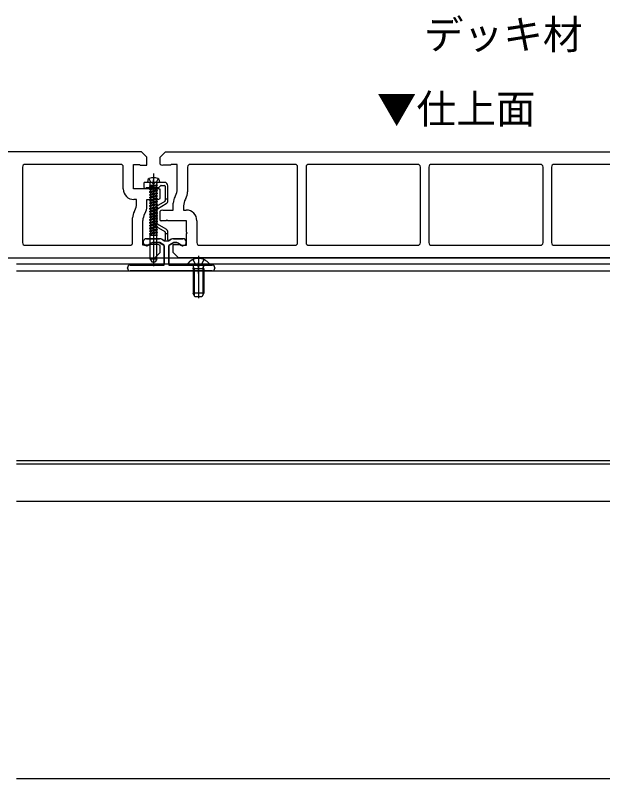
# Model space of a CAD drawing. Units: millimetres, scale not verified. Extents: x -875 to 875, y -1304 to 1296.
# Drawn here: x -159.7 to 65, y -170.1 to 118.6 of the extents above; entities that cross this region are included whole.
import ezdxf
from ezdxf.enums import TextEntityAlignment as Align

# ---------------------------------------------------------------- set-up
doc = ezdxf.new("R2010")
doc.units = ezdxf.units.MM
doc.header["$LTSCALE"] = 8
for name, color, linetype in [('0-1_USER1', 3, 'Continuous'), ('0-2_YKK_11', 7, 'Continuous'), ('0-3_YKK_12', 2, 'Continuous'), ('0-4_YKK_13', 4, 'Continuous'), ('0-7_YSS_K', 3, 'Continuous')]:
    doc.layers.add(name, color=color, linetype=linetype)
doc.styles.add('ＭＳ ゴシック', font='')
doc.styles.get('ＭＳ ゴシック').set_extended_font_data('MS Gothic')

msp = doc.modelspace()

# ---------------------------------------------------------------- linework, layer by layer
at = {"layer": '0-2_YKK_11'}
for p, q in [((-157, 61.186), (-157, 32.586)), ((-119.9, 62.186), (-156, 62.186)), ((-118.9, 52.886), (-118.9, 61.186)), ((-94.6, 61.186), (-94.6, 51.778)), ((-54, 62.186), (-93.6, 62.186)), ((-53, 32.586), (-53, 61.186)), ((-49.8, 61.186), (-49.8, 32.586)), ((-7.6, 62.186), (-48.8, 62.186)), ((-6.6, 32.586), (-6.6, 61.186)), ((-3.4, 61.186), (-3.4, 32.586)), ((38.8, 62.186), (-2.4, 62.186)), ((39.8, 32.586), (39.8, 61.186)), ((43, 61.186), (43, 32.586)), ((65, 62.186), (44, 62.186)), ((-105, 49.268), (-105, 52.752)), ((-99.331, 50.046), (-99.17, 50.323)), ((-95.27, 49.278), (-95.431, 49.001)), ((-114.731, 44.493), (-114.57, 44.77)), ((-110.831, 43.448), (-110.67, 43.725)), ((-105, 41.02), (-105, 44.504)), ((-115.4, 32.586), (-115.4, 41.993)), ((-91.1, 40.886), (-91.1, 32.586)), ((-156, 31.586), (-116.4, 31.586)), ((-90.1, 31.586), (-54, 31.586)), ((-48.8, 31.586), (-7.6, 31.586)), ((-2.4, 31.586), (38.8, 31.586)), ((44, 31.586), (65, 31.586))]:
    msp.add_line(p, q, dxfattribs=at)
for points in [[(-112, 66.886), (-303, 66.886), (-305, 64.886), (-305, 62.268)], [(-105.5, 52.886), (-107.2, 52.886), (-107.5, 52.586), (-107.8, 52.886), (-115, 52.886), (-115, 62.186), (-112.8, 62.186), (-112.5, 61.886), (-110, 61.886), (-110, 64.886), (-112, 66.886)], [(-105, 62.268), (-105, 64.886), (-103, 66.886), (65, 66.886)], [(-98.5, 52.823), (-98.5, 62.186), (-100.7, 62.186), (-101, 61.886), (-104, 61.886)], [(-113.9, 47.27), (-113.9, 48.886), (-114.9, 48.886)], [(-110, 46.225), (-110, 48.886), (-106, 48.886)], [(-104, 44.886), (-100, 44.886), (-100, 47.546)], [(-96.1, 46.501), (-96.1, 44.886), (-95.1, 44.886)], [(-304.5, 40.886), (-302.8, 40.886), (-302.5, 41.186), (-302.2, 40.886), (-295, 40.886), (-295, 36.536), (-294.7, 36.236), (-295, 35.936), (-295, 31.586), (-297.2, 31.586), (-297.5, 31.886), (-300, 31.886), (-300, 28.886), (-298, 26.886), (-107, 26.886), (-105, 28.886), (-105, 31.504)], [(-106, 31.886), (-109, 31.886), (-109.3, 31.586), (-111.5, 31.586), (-111.5, 40.948)], [(65, 26.886), (-98, 26.886), (-100, 28.886), (-100, 31.886), (-97.5, 31.886), (-97.2, 31.586), (-95, 31.586), (-95, 35.936), (-94.7, 36.236), (-95, 36.536), (-95, 40.886), (-102.2, 40.886), (-102.5, 41.186), (-102.8, 40.886), (-104.5, 40.886)]]:
    msp.add_lwpolyline(points, dxfattribs=at)
for centre, radius, start, end in [((-156, 61.186), 1, 90.00001, 179.99999), ((-119.9, 61.186), 1, 0.00001, 89.99999), ((-104, 63.386), 1.5, 228.18969, 270), ((-93.6, 61.186), 1, 90, 180), ((-54, 61.186), 1, 0, 90), ((-48.8, 61.186), 1, 90, 180), ((-7.6, 61.186), 1, 0, 90), ((-2.4, 61.186), 1, 90, 180), ((38.8, 61.186), 1, 0, 90), ((44, 61.186), 1, 90, 180), ((-114.9, 52.886), 4, 180.00001, 269.99999), ((-105.5, 51.886), 1, 59.99995, 89.99996), ((-103.5, 52.823), 5, 330, 360), ((-106, 50.386), 1.5, 269.99999, 311.81032), ((-95, 47.546), 5, 150, 180), ((-99.6, 51.778), 5, 330, 360), ((-118.9, 47.27), 5, 329.99999, 0.00001), ((-115, 46.225), 5, 329.99999, 0.00001), ((-91.1, 46.501), 5, 150, 180), ((-110.4, 41.993), 5, 149.99999, 180.00001), ((-106.5, 40.948), 5, 149.99999, 180.00001), ((-104, 43.386), 1.5, 90, 131.81031), ((-95.1, 40.886), 4, 0, 90), ((-104.5, 41.886), 1, 240, 270), ((-156, 32.586), 1, 180.00001, 269.99999), ((-116.4, 32.586), 1, 270.00001, 359.99999), ((-106, 30.386), 1.5, 48.18968, 90.00001), ((-90.1, 32.586), 1, 180, 270), ((-54, 32.586), 1, 270, 0), ((-48.8, 32.586), 1, 180, 270), ((-7.6, 32.586), 1, 270, 0), ((-2.4, 32.586), 1, 180, 270), ((38.8, 32.586), 1, 270, 0), ((44, 32.586), 1, 180, 270)]:
    msp.add_arc(centre, radius, start, end, dxfattribs=at)
at = {"layer": '0-3_YKK_12'}
for p, q in [((-159.295, 26.886), (65, 26.886)), ((-159.295, 24.586), (65, 24.586)), ((-159.295, 21.886), (65, 21.886)), ((65, -49.914), (-159.295, -49.914)), ((65, -51.114), (-159.295, -51.114)), ((-159.295, -65.114), (65, -65.114))]:
    msp.add_line(p, q, dxfattribs=at)
at = {"layer": '0-4_YKK_13'}
for p, q in [((-107.5, 58.788), (-107.5, 23.705)), ((-111.15, 55.086), (-111.15, 53.586)), ((-108.171, 55.386), (-110.85, 55.386)), ((-109.682, 56.168), (-109.75, 55.386)), ((-105.25, 55.386), (-109.75, 55.386)), ((-108.73, 54.326), (-108.73, 54.986)), ((-107.5, 52.386), (-107.5, 56.386)), ((-103.35, 55.386), (-106.83, 55.386)), ((-106.27, 54.326), (-106.27, 54.986)), ((-105.319, 56.168), (-105.25, 55.386)), ((-105.25, 55.386), (-105.25, 55.43)), ((-110.026, 53.386), (-105.625, 53.386)), ((-106.002, 54.326), (-109, 53.901)), ((-106.002, 54.326), (-109, 53.801)), ((-109, 53.901), (-108.65, 54.103)), ((-109, 53.901), (-109, 53.801)), ((-109, 53.801), (-108.65, 53.598)), ((-106, 53.372), (-109, 52.843)), ((-106, 53.272), (-109, 52.743)), ((-109, 52.843), (-108.65, 53.045)), ((-109, 52.843), (-109, 52.743)), ((-109, 52.743), (-108.65, 52.54)), ((-106, 52.314), (-109, 51.785)), ((-106, 52.214), (-109, 51.685)), ((-109, 51.785), (-108.65, 51.987)), ((-108.732, 54.326), (-106.002, 54.326)), ((-108.65, 54.326), (-108.65, 54.103)), ((-108.65, 54.103), (-107.681, 54.326)), ((-106.35, 54.127), (-108.65, 53.598)), ((-108.65, 53.598), (-108.65, 53.045)), ((-108.65, 53.598), (-108.65, 53.045)), ((-106.35, 53.574), (-108.65, 53.045)), ((-106.35, 53.069), (-108.65, 52.54)), ((-108.65, 52.54), (-108.65, 51.987)), ((-106.35, 52.516), (-108.65, 51.987)), ((-106.35, 52.011), (-108.65, 51.482)), ((-106.002, 54.326), (-106.35, 54.127)), ((-106.35, 54.127), (-106.35, 53.574)), ((-106.35, 54.127), (-106.35, 53.574)), ((-106, 53.372), (-106.35, 53.574)), ((-106, 53.272), (-106.35, 53.069)), ((-106.35, 53.069), (-106.35, 52.516)), ((-106, 52.314), (-106.35, 52.516)), ((-106, 52.214), (-106.35, 52.011)), ((-106.35, 52.011), (-106.35, 51.458)), ((-106, 53.272), (-106, 53.372)), ((-106, 52.214), (-106, 52.314)), ((-105.413, 53.473), (-104.788, 54.098)), ((-104.576, 54.186), (-103.35, 54.186)), ((-103.05, 53.886), (-103.05, 49.086)), ((-102.05, 49.086), (-102.05, 54.086)), ((-109, 51.785), (-109, 51.685)), ((-109, 51.685), (-108.65, 51.482)), ((-106, 51.256), (-109, 50.727)), ((-106, 51.156), (-109, 50.627)), ((-109, 50.727), (-108.65, 50.929)), ((-109, 50.727), (-109, 50.627)), ((-109, 50.627), (-108.65, 50.424)), ((-106, 50.198), (-109, 49.669)), ((-106, 50.098), (-109, 49.569)), ((-109, 49.669), (-108.65, 49.871)), ((-109, 49.669), (-109, 49.569)), ((-109, 49.569), (-108.65, 49.366)), ((-106, 49.14), (-109, 48.611)), ((-108.65, 51.482), (-108.65, 50.929)), ((-106.35, 51.458), (-108.65, 50.929)), ((-106.35, 50.953), (-108.65, 50.424)), ((-108.65, 50.424), (-108.65, 49.871)), ((-106.35, 50.4), (-108.65, 49.871)), ((-106.35, 49.895), (-108.65, 49.366)), ((-108.65, 49.366), (-108.65, 48.813)), ((-106.35, 49.342), (-108.65, 48.813)), ((-106, 51.256), (-106.35, 51.458)), ((-106, 51.156), (-106.35, 50.953)), ((-106.35, 50.953), (-106.35, 50.4)), ((-106, 50.198), (-106.35, 50.4)), ((-106, 50.098), (-106.35, 49.895)), ((-106.35, 49.895), (-106.35, 49.342)), ((-106, 49.14), (-106.35, 49.342)), ((-106, 51.156), (-106, 51.256)), ((-106, 50.098), (-106, 50.198)), ((-106, 49.04), (-106, 49.14)), ((-102.05, 49.086), (-103.05, 49.086)), ((-103.05, 49.086), (-103.05, 48.459)), ((-102.05, 48.459), (-102.05, 49.086)), ((-106, 49.04), (-109, 48.511)), ((-109, 48.611), (-108.65, 48.813)), ((-109, 48.611), (-109, 48.511)), ((-109, 48.511), (-108.65, 48.308)), ((-106, 48.082), (-109, 47.553)), ((-106, 47.982), (-109, 47.453)), ((-109, 47.553), (-108.65, 47.755)), ((-109, 47.553), (-109, 47.453)), ((-109, 47.453), (-108.65, 47.25)), ((-106, 47.024), (-109, 46.495)), ((-106, 46.924), (-109, 46.395)), ((-109, 46.495), (-108.65, 46.697)), ((-109, 46.495), (-109, 46.395)), ((-109, 46.395), (-108.65, 46.192)), ((-106.35, 48.837), (-108.65, 48.308)), ((-108.65, 48.308), (-108.65, 47.755)), ((-106.35, 48.284), (-108.65, 47.755)), ((-106.35, 47.779), (-108.65, 47.25)), ((-108.65, 47.25), (-108.65, 46.697)), ((-106.35, 47.226), (-108.65, 46.697)), ((-106.35, 46.721), (-108.65, 46.192)), ((-108.65, 46.192), (-108.65, 45.639)), ((-103.2, 48.199), (-106.5, 46.294)), ((-106, 49.04), (-106.35, 48.837)), ((-106.35, 48.837), (-106.35, 48.284)), ((-106, 48.082), (-106.35, 48.284)), ((-106, 47.982), (-106.35, 47.779)), ((-106.35, 47.779), (-106.35, 47.226)), ((-106, 47.024), (-106.35, 47.226)), ((-106, 46.924), (-106.35, 46.721)), ((-106.35, 46.721), (-106.35, 46.168)), ((-106, 47.982), (-106, 48.082)), ((-106, 45.428), (-102.7, 47.333)), ((-106, 46.924), (-106, 47.024)), ((-106, 45.966), (-109, 45.437)), ((-106, 45.866), (-109, 45.337)), ((-109, 45.437), (-108.65, 45.639)), ((-109, 45.437), (-109, 45.337)), ((-109, 45.337), (-108.65, 45.134)), ((-106, 44.908), (-109, 44.379)), ((-106, 44.808), (-109, 44.279)), ((-109, 44.379), (-108.65, 44.581)), ((-109, 44.379), (-109, 44.279)), ((-109, 44.279), (-108.65, 44.076)), ((-106, 43.85), (-109, 43.321)), ((-106, 43.75), (-109, 43.221)), ((-109, 43.321), (-108.65, 43.523)), ((-109, 43.321), (-109, 43.221)), ((-106.35, 46.168), (-108.65, 45.639)), ((-106.35, 45.663), (-108.65, 45.134)), ((-108.65, 45.134), (-108.65, 44.581)), ((-106.35, 45.11), (-108.65, 44.581)), ((-106.35, 44.605), (-108.65, 44.076)), ((-108.65, 44.076), (-108.65, 43.523)), ((-106.35, 44.052), (-108.65, 43.523)), ((-106.35, 43.547), (-108.65, 43.018)), ((-107.15, 45.168), (-107.15, 39.803)), ((-106, 45.966), (-106.35, 46.168)), ((-106, 45.866), (-106.35, 45.663)), ((-106.35, 45.663), (-106.35, 45.11)), ((-106, 44.908), (-106.35, 45.11)), ((-106, 44.808), (-106.35, 44.605)), ((-106.35, 44.605), (-106.35, 44.052)), ((-106, 43.85), (-106.35, 44.052)), ((-106, 43.75), (-106.35, 43.547)), ((-106.35, 43.547), (-106.35, 42.994)), ((-106.15, 39.803), (-106.15, 45.168)), ((-106, 45.866), (-106, 45.966)), ((-106, 44.808), (-106, 44.908)), ((-106, 43.75), (-106, 43.85)), ((-109, 43.221), (-108.65, 43.018)), ((-106, 42.792), (-109, 42.263)), ((-106, 42.692), (-109, 42.163)), ((-109, 42.263), (-108.65, 42.465)), ((-109, 42.263), (-109, 42.163)), ((-109, 42.163), (-108.65, 41.96)), ((-106, 41.734), (-109, 41.205)), ((-106, 41.634), (-109, 41.105)), ((-109, 41.205), (-108.65, 41.407)), ((-109, 41.205), (-109, 41.105)), ((-109, 41.105), (-108.65, 40.902)), ((-106, 40.676), (-109, 40.147)), ((-106, 40.576), (-109, 40.047)), ((-108.65, 43.018), (-108.65, 42.465)), ((-106.35, 42.994), (-108.65, 42.465)), ((-106.35, 42.489), (-108.65, 41.96)), ((-108.65, 41.96), (-108.65, 41.407)), ((-106.35, 41.936), (-108.65, 41.407)), ((-106.35, 41.431), (-108.65, 40.902)), ((-108.65, 40.902), (-108.65, 40.349)), ((-106.35, 40.878), (-108.65, 40.349)), ((-106, 42.792), (-106.35, 42.994)), ((-106, 42.692), (-106.35, 42.489)), ((-106.35, 42.489), (-106.35, 41.936)), ((-106, 41.734), (-106.35, 41.936)), ((-106, 41.634), (-106.35, 41.431)), ((-106.35, 41.431), (-106.35, 40.878)), ((-106, 40.676), (-106.35, 40.878)), ((-106, 40.576), (-106.35, 40.373)), ((-106, 42.692), (-106, 42.792)), ((-106, 41.634), (-106, 41.734)), ((-106, 40.576), (-106, 40.676)), ((-109, 40.147), (-108.65, 40.349)), ((-109, 40.147), (-109, 40.047)), ((-109, 40.047), (-108.65, 39.844)), ((-106, 39.618), (-109, 39.089)), ((-106, 39.518), (-109, 38.989)), ((-109, 39.089), (-108.65, 39.291)), ((-109, 39.089), (-109, 38.989)), ((-109, 38.989), (-108.65, 38.786)), ((-106, 38.56), (-109, 38.031)), ((-106, 38.46), (-109, 37.931)), ((-109, 38.031), (-108.65, 38.233)), ((-109, 38.031), (-109, 37.931)), ((-109, 37.931), (-108.65, 37.728)), ((-106.35, 40.373), (-108.65, 39.844)), ((-108.65, 39.844), (-108.65, 39.291)), ((-106.35, 39.82), (-108.65, 39.291)), ((-106.35, 39.315), (-108.65, 38.786)), ((-108.65, 38.786), (-108.65, 38.233)), ((-106.35, 38.762), (-108.65, 38.233)), ((-106.35, 38.257), (-108.65, 37.728)), ((-108.65, 37.728), (-108.65, 37.175)), ((-106.35, 37.704), (-108.65, 37.175)), ((-106.5, 38.677), (-103.2, 36.772)), ((-106.35, 40.373), (-106.35, 39.82)), ((-106, 39.618), (-106.35, 39.82)), ((-106, 39.518), (-106.35, 39.315)), ((-106.35, 39.315), (-106.35, 38.762)), ((-106, 38.56), (-106.35, 38.762)), ((-106, 38.46), (-106.35, 38.257)), ((-106.35, 38.257), (-106.35, 37.704)), ((-106, 37.502), (-106.35, 37.704)), ((-106, 39.518), (-106, 39.618)), ((-102.7, 37.638), (-106, 39.543)), ((-106, 38.46), (-106, 38.56)), ((-106, 37.502), (-109, 36.973)), ((-106, 37.402), (-109, 36.873)), ((-109, 36.973), (-108.65, 37.175)), ((-109, 36.973), (-109, 36.873)), ((-109, 36.873), (-108.65, 36.67)), ((-106, 36.444), (-109, 35.915)), ((-106, 36.344), (-109, 35.815)), ((-109, 35.915), (-108.65, 36.117)), ((-109, 35.915), (-109, 35.815)), ((-109, 35.815), (-108.65, 35.612)), ((-108.73, 35.386), (-106, 35.386)), ((-108.73, 26.386), (-108.73, 35.386)), ((-106.35, 37.199), (-108.65, 36.67)), ((-108.65, 36.67), (-108.65, 36.117)), ((-106.35, 36.646), (-108.65, 36.117)), ((-106.35, 36.141), (-108.65, 35.612)), ((-108.65, 35.612), (-108.65, 35.386)), ((-106.35, 35.588), (-107.229, 35.386)), ((-106, 37.402), (-106.35, 37.199)), ((-106.35, 37.199), (-106.35, 36.646)), ((-106, 36.444), (-106.35, 36.646)), ((-106, 36.444), (-106.35, 36.646)), ((-106, 36.344), (-106.35, 36.141)), ((-106, 36.344), (-106.35, 36.141)), ((-106.35, 36.141), (-106.35, 35.588)), ((-106, 35.386), (-106.35, 35.588)), ((-106.27, 26.386), (-106.27, 35.386)), ((-106, 37.402), (-106, 37.502)), ((-106, 36.344), (-106, 36.444)), ((-103.05, 36.512), (-103.05, 36.086)), ((-103.05, 36.086), (-103.05, 33.635)), ((-103.05, 36.086), (-102.05, 36.086)), ((-102.05, 36.086), (-102.05, 36.512)), ((-102.05, 33.635), (-102.05, 36.086)), ((-105.213, 34.086), (-110.075, 34.086)), ((-110.075, 34.086), (-105.213, 34.086)), ((-109.714, 31.476), (-108.387, 32.405)), ((-107.814, 32.586), (-105.213, 32.586)), ((-105.063, 32.545), (-103.55, 31.672)), ((-103.5, 33.375), (-104.313, 33.844)), ((-100.788, 33.844), (-101.6, 33.375)), ((-101.55, 31.672), (-100.038, 32.545)), ((-96.426, 34.086), (-99.888, 34.086)), ((-99.888, 34.086), (-96.426, 34.086)), ((-99.888, 32.586), (-98.687, 32.586)), ((-98.114, 32.405), (-96.787, 31.476)), ((-110.418, 31.48), (-110.13, 31.403)), ((-103.4, 31.412), (-103.4, 24.386)), ((-101.7, 24.386), (-101.7, 31.412)), ((-96.371, 31.403), (-96.083, 31.48)), ((-106.27, 26.386), (-108.73, 26.386)), ((-108.73, 26.386), (-108.153, 25.386)), ((-106.27, 26.386), (-106.848, 25.386)), ((-92.575, 26.162), (-91.645, 24.297)), ((-90.5, 27.586), (-90.5, 11.622)), ((-88.425, 26.162), (-89.355, 24.297)), ((-103.7, 24.086), (-116.3, 24.086)), ((-108.153, 25.386), (-106.848, 25.386)), ((-85.3, 24.086), (-101.4, 24.086)), ((-94.476, 24.086), (-86.525, 24.086)), ((-92.5, 22.686), (-92.356, 23.498)), ((-92.121, 22.686), (-92.362, 23.701)), ((-91.645, 24.297), (-90.5, 23.688)), ((-90.5, 20.886), (-90.5, 25.086)), ((-89.355, 24.297), (-90.5, 23.688)), ((-88.879, 22.686), (-88.639, 23.701)), ((-88.5, 22.686), (-88.645, 23.498)), ((-117.3, 23.086), (-117.3, 22.886)), ((-117.3, 22.886), (-117.3, 23.086)), ((-116.3, 21.886), (-85.3, 21.886)), ((-85.3, 21.886), (-116.3, 21.886)), ((-88.5, 22.686), (-92.5, 22.686)), ((-92.5, 22.686), (-92.5, 13.486)), ((-92.121, 22.686), (-92.121, 12.728)), ((-88.879, 22.686), (-88.879, 12.728)), ((-88.5, 22.686), (-88.5, 13.486)), ((-84.3, 22.886), (-84.3, 23.086)), ((-84.3, 23.086), (-84.3, 22.886)), ((-88.5, 13.486), (-92.5, 13.486)), ((-91.8, 12.086), (-92.5, 13.486)), ((-89.2, 12.086), (-91.8, 12.086)), ((-88.5, 13.486), (-89.2, 12.086))]:
    msp.add_line(p, q, dxfattribs=at)
for points in [[(-109.25, 56.81), (-108.645, 55.585), (-107.5, 54.977)], [(-105.75, 56.81), (-106.355, 55.585), (-107.5, 54.977)], [(-116.3, 24.086), (-103.4, 24.086), (-103.4, 31.586), (-105.132, 32.586), (-107.814, 32.586)], [(-108.387, 32.405), (-109.905, 31.342), (-110.418, 31.48)], [(-104.313, 33.844), (-103.345, 33.286), (-101.756, 33.286), (-100.788, 33.844)], [(-98.687, 32.586), (-99.968, 32.586), (-101.7, 31.586), (-101.7, 24.086), (-85.3, 24.086)], [(-96.083, 31.48), (-96.596, 31.342), (-98.114, 32.405)]]:
    msp.add_lwpolyline(points, dxfattribs=at)
for centre, radius, start, end in [((-110.85, 55.086), 0.3, 90, 180), ((-108.885, 56.098), 0.8, 105.44272, 175), ((-109.13, 54.986), 0.4, 0, 90), ((-107.5, 51.086), 6, 74.55728, 105.44272), ((-108.171, 55.186), 0.2, 16.60155, 90), ((-107.5, 55.386), 0.5, 196.60155, 343.39845), ((-106.83, 55.186), 0.2, 90, 163.39845), ((-105.87, 54.986), 0.4, 90, 180), ((-106.116, 56.098), 0.8, 5, 74.55728), ((-103.35, 54.086), 1.3, 0, 90), ((-110.65, 53.586), 0.5, 180, 321.31781), ((-110.026, 53.086), 0.3, 90, 141.31781), ((-105.625, 53.686), 0.3, 270, 315), ((-104.576, 53.886), 0.3, 90, 135), ((-103.35, 53.886), 0.3, 0, 90), ((-105.85, 45.168), 1.3, 120, 180), ((-103.35, 48.459), 0.3, 300, 0), ((-103.35, 48.459), 1.3, 300, 0), ((-105.85, 45.168), 0.3, 120, 180), ((-105.85, 39.803), 1.3, 180, 240), ((-105.85, 39.803), 0.3, 180, 240), ((-103.35, 36.512), 1.3, 0, 60), ((-103.35, 36.512), 0.3, 0, 60), ((-110.075, 32.76), 1.325, 90, 255), ((-110.075, 32.76), 1.325, 90.00002, 255), ((-107.814, 31.586), 1, 90, 125), ((-107.814, 31.586), 1, 89.99999, 124.99998), ((-105.213, 32.286), 1.8, 60, 90), ((-105.213, 32.286), 1.8, 60.00001, 90.00002), ((-105.213, 32.286), 0.3, 60, 90), ((-103.35, 33.635), 0.3, 240, 0), ((-101.75, 33.635), 0.3, 180, 300), ((-99.888, 32.286), 1.8, 90, 120), ((-99.888, 32.286), 1.8, 89.99998, 119.99999), ((-99.888, 32.286), 0.3, 90, 120), ((-98.687, 31.586), 1, 55, 90), ((-98.687, 31.586), 1, 55.00002, 90.00001), ((-96.426, 32.76), 1.325, 285, 90), ((-96.426, 32.76), 1.325, 285, 89.99998), ((-110, 31.886), 0.5, 255, 305), ((-103.7, 31.412), 0.3, 0, 60), ((-101.4, 31.412), 0.3, 120, 180), ((-96.5, 31.886), 0.5, 235, 285), ((-90.5, 21.286), 5.3, 37.71409, 142.28591), ((-116.3, 23.086), 1, 90, 180), ((-116.3, 23.086), 1, 90.00001, 179.99999), ((-103.7, 24.386), 0.3, 270, 0), ((-101.4, 24.386), 0.3, 180, 270), ((-94.476, 24.36), 0.274, 142.28591, 270), ((-92.848, 23.586), 0.5, 349.90904, 90), ((-88.153, 23.586), 0.5, 90, 190.09096), ((-86.525, 24.36), 0.274, 270, 37.71409), ((-85.3, 23.086), 1, 0, 90), ((-85.3, 23.086), 1, 0.00001, 89.99999), ((-116.3, 22.886), 1, 180, 270), ((-116.3, 22.886), 1, 180.00001, 269.99999), ((-85.3, 22.886), 1, 270, 0), ((-85.3, 22.886), 1, 270.00001, 359.99999)]:
    msp.add_arc(centre, radius, start, end, dxfattribs=at)
at = {"layer": '0-7_YSS_K'}
msp.add_line((65, -170.114), (-159.295, -170.114), dxfattribs=at)

# ---------------------------------------------------------------- texts
at = {"layer": '0-1_USER1', "style": 'ＭＳ ゴシック'}
for s, p in [('デッキ材', (-5.278, 102.476)), ('▼仕上面', (-23.045, 74.328))]:
    msp.add_text(s, height=11, dxfattribs=at).set_placement(p, align=Align.BOTTOM_LEFT)

doc.saveas('drawing.dxf')
